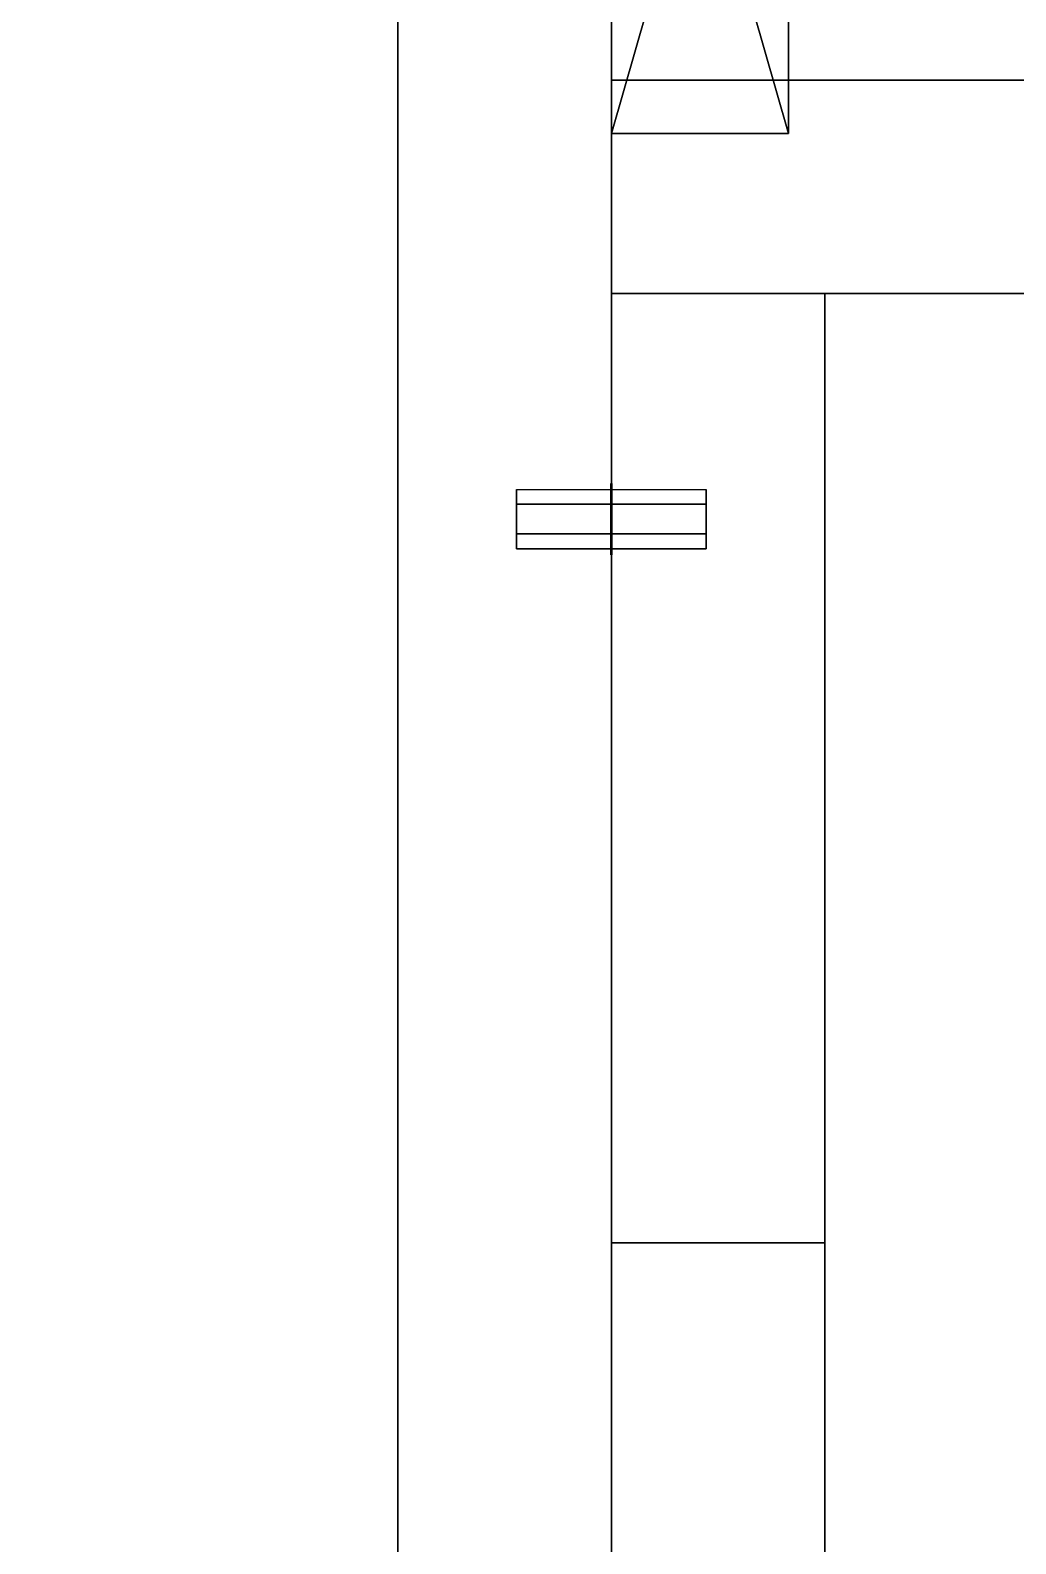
# Model space of a CAD drawing. Extents: x 0 to 2808, y -3840 to 0.
# Drawn here: x 943 to 1026.1, y -3293.3 to -3165.8 of the extents above; entities that cross this region are included whole.
import ezdxf

# ---------------------------------------------------------------- set-up
doc = ezdxf.new("R2010")
doc.units = 0
for name, color, linetype in [('LAYER0', 7, 'CONTINUOUS'), ('LAYER1', 7, 'CONTINUOUS'), ('LAYER10', 253, 'CONTINUOUS'), ('LAYER12', 253, 'CONTINUOUS'), ('LAYER14', 253, 'CONTINUOUS'), ('LAYER16', 253, 'CONTINUOUS'), ('LAYER167', 7, 'CONTINUOUS'), ('LAYER170', 254, 'CONTINUOUS'), ('LAYER172', 7, 'CONTINUOUS'), ('LAYER175', 254, 'CONTINUOUS'), ('LAYER18', 253, 'CONTINUOUS'), ('LAYER33', 9, 'CONTINUOUS'), ('LAYER34', 7, 'CONTINUOUS'), ('LAYER35', 7, 'CONTINUOUS'), ('LAYER39', 7, 'CONTINUOUS'), ('LAYER4', 9, 'CONTINUOUS'), ('LAYER40', 7, 'CONTINUOUS'), ('LAYER5', 7, 'CONTINUOUS'), ('LAYER8', 7, 'CONTINUOUS')]:
    doc.layers.add(name, color=color, linetype=linetype)

msp = doc.modelspace()

# ---------------------------------------------------------------- linework, layer by layer
at = {"layer": 'LAYER0', "invisible_edges": 1}
for points in [[(2790, 0), (0, -3840), (0, 0), (2790, 0)], [(2790, -3840, 5), (0, 0, 5), (0, -3840, 5), (2790, -3840, 5)], [(0, 0, 5), (2790, -3840, 5), (2790, 0, 5), (0, 0, 5)], [(0, -3840), (2790, 0), (2790, -3840), (0, -3840)]]:
    msp.add_3dface(points, dxfattribs=at)
at = {"layer": 'LAYER10'}
for points in [[(991.9999, -3122.5, 181.2174), (1006.921, -3122.5, 181.2174), (991.9999, -3174.5, 181.2174), (991.9999, -3122.5, 181.2174)], [(991.9999, -3174.5, 181.2174), (1006.921, -3122.5, 181.2174), (1006.921, -3174.5, 181.2174), (991.9999, -3174.5, 181.2174)], [(991.9999, -3174.5, 194.7826), (1006.921, -3174.5, 194.7826), (991.9999, -3122.5, 194.7826), (991.9999, -3174.5, 194.7826)], [(991.9999, -3122.5, 194.7826), (1006.921, -3174.5, 194.7826), (1006.921, -3122.5, 194.7826), (991.9999, -3122.5, 194.7826)], [(1006.921, -3122.5, 181.2174), (1006.921, -3122.5, 194.7826), (1006.921, -3174.5, 181.2174), (1006.921, -3122.5, 181.2174)], [(1006.921, -3174.5, 181.2174), (1006.921, -3122.5, 194.7826), (1006.921, -3174.5, 194.7826), (1006.921, -3174.5, 181.2174)], [(991.9999, -3174.5, 181.2174), (1006.921, -3174.5, 181.2174), (991.9999, -3174.5, 194.7826), (991.9999, -3174.5, 181.2174)], [(991.9999, -3174.5, 194.7826), (1006.921, -3174.5, 181.2174), (1006.921, -3174.5, 194.7826), (991.9999, -3174.5, 194.7826)]]:
    msp.add_3dface(points, dxfattribs=at)
at = {"layer": 'LAYER12'}
for points in [[(991.9999, -3122.5, 757.2174), (1006.921, -3122.5, 757.2174), (991.9999, -3174.5, 757.2174), (991.9999, -3122.5, 757.2174)], [(991.9999, -3174.5, 757.2174), (1006.921, -3122.5, 757.2174), (1006.921, -3174.5, 757.2174), (991.9999, -3174.5, 757.2174)], [(991.9999, -3174.5, 770.7826), (1006.921, -3174.5, 770.7826), (991.9999, -3122.5, 770.7826), (991.9999, -3174.5, 770.7826)], [(991.9999, -3122.5, 770.7826), (1006.921, -3174.5, 770.7826), (1006.921, -3122.5, 770.7826), (991.9999, -3122.5, 770.7826)], [(1006.921, -3122.5, 757.2174), (1006.921, -3122.5, 770.7826), (1006.921, -3174.5, 757.2174), (1006.921, -3122.5, 757.2174)], [(1006.921, -3174.5, 757.2174), (1006.921, -3122.5, 770.7826), (1006.921, -3174.5, 770.7826), (1006.921, -3174.5, 757.2174)], [(991.9999, -3174.5, 757.2174), (1006.921, -3174.5, 757.2174), (991.9999, -3174.5, 770.7826), (991.9999, -3174.5, 757.2174)], [(991.9999, -3174.5, 770.7826), (1006.921, -3174.5, 757.2174), (1006.921, -3174.5, 770.7826), (991.9999, -3174.5, 770.7826)]]:
    msp.add_3dface(points, dxfattribs=at)
at = {"layer": 'LAYER14'}
for points in [[(991.9999, -3122.5, 1333.217), (1006.921, -3122.5, 1333.217), (991.9999, -3174.5, 1333.217), (991.9999, -3122.5, 1333.217)], [(991.9999, -3174.5, 1333.217), (1006.921, -3122.5, 1333.217), (1006.921, -3174.5, 1333.217), (991.9999, -3174.5, 1333.217)], [(991.9999, -3174.5, 1346.783), (1006.921, -3174.5, 1346.783), (991.9999, -3122.5, 1346.783), (991.9999, -3174.5, 1346.783)], [(991.9999, -3122.5, 1346.783), (1006.921, -3174.5, 1346.783), (1006.921, -3122.5, 1346.783), (991.9999, -3122.5, 1346.783)], [(1006.921, -3122.5, 1333.217), (1006.921, -3122.5, 1346.783), (1006.921, -3174.5, 1333.217), (1006.921, -3122.5, 1333.217)], [(1006.921, -3174.5, 1333.217), (1006.921, -3122.5, 1346.783), (1006.921, -3174.5, 1346.783), (1006.921, -3174.5, 1333.217)], [(991.9999, -3174.5, 1333.217), (1006.921, -3174.5, 1333.217), (991.9999, -3174.5, 1346.783), (991.9999, -3174.5, 1333.217)], [(991.9999, -3174.5, 1346.783), (1006.921, -3174.5, 1333.217), (1006.921, -3174.5, 1346.783), (991.9999, -3174.5, 1346.783)]]:
    msp.add_3dface(points, dxfattribs=at)
at = {"layer": 'LAYER16'}
for points in [[(991.9999, -3122.5, 1909.217), (1006.921, -3122.5, 1909.217), (991.9999, -3174.5, 1909.217), (991.9999, -3122.5, 1909.217)], [(991.9999, -3174.5, 1909.217), (1006.921, -3122.5, 1909.217), (1006.921, -3174.5, 1909.217), (991.9999, -3174.5, 1909.217)], [(991.9999, -3174.5, 1922.783), (1006.921, -3174.5, 1922.783), (991.9999, -3122.5, 1922.783), (991.9999, -3174.5, 1922.783)], [(991.9999, -3122.5, 1922.783), (1006.921, -3174.5, 1922.783), (1006.921, -3122.5, 1922.783), (991.9999, -3122.5, 1922.783)], [(1006.921, -3122.5, 1909.217), (1006.921, -3122.5, 1922.783), (1006.921, -3174.5, 1909.217), (1006.921, -3122.5, 1909.217)], [(1006.921, -3174.5, 1909.217), (1006.921, -3122.5, 1922.783), (1006.921, -3174.5, 1922.783), (1006.921, -3174.5, 1909.217)], [(991.9999, -3174.5, 1909.217), (1006.921, -3174.5, 1909.217), (991.9999, -3174.5, 1922.783), (991.9999, -3174.5, 1909.217)], [(991.9999, -3174.5, 1922.783), (1006.921, -3174.5, 1909.217), (1006.921, -3174.5, 1922.783), (991.9999, -3174.5, 1922.783)]]:
    msp.add_3dface(points, dxfattribs=at)
at = {"layer": 'LAYER167', "invisible_edges": 1}
for points in [[(992, -3665.4, 1375.667), (1656, -3170, 1375.667), (1656, -3665.4, 1375.667), (992, -3665.4, 1375.667)], [(1656, -3170, 1375.667), (992, -3665.4, 1375.667), (992, -3170, 1375.667), (1656, -3170, 1375.667)], [(992, -3170, 1393.667), (1656, -3170, 1375.667), (992, -3170, 1375.667), (992, -3170, 1393.667)], [(1656, -3170, 1375.667), (992, -3170, 1393.667), (1656, -3170, 1393.667), (1656, -3170, 1375.667)], [(992, -3665.4, 1375.667), (992, -3170, 1393.667), (992, -3170, 1375.667), (992, -3665.4, 1375.667)], [(992, -3170, 1393.667), (992, -3665.4, 1375.667), (992, -3665.4, 1393.667), (992, -3170, 1393.667)], [(992, -3170, 1393.667), (1656, -3665.4, 1393.667), (1656, -3170, 1393.667), (992, -3170, 1393.667)], [(1656, -3665.4, 1393.667), (992, -3170, 1393.667), (992, -3665.4, 1393.667), (1656, -3665.4, 1393.667)]]:
    msp.add_3dface(points, dxfattribs=at)
at = {"layer": 'LAYER170'}
for points in [[(983.9999, -3204.5, 1373.167), (983.9999, -3209.5, 1373.167), (983.9999, -3208.25, 1375.332), (983.9999, -3205.75, 1375.332)], [(983.9999, -3204.5, 1373.167), (983.9999, -3205.75, 1371.002), (983.9999, -3208.25, 1371.002), (983.9999, -3209.5, 1373.167)], [(991.9498, -3210, 1373.167), (991.9498, -3204, 1373.167), (991.9498, -3205.5, 1375.765), (991.9498, -3208.5, 1375.765)], [(991.9498, -3210, 1373.167), (991.9498, -3204, 1373.167), (991.9498, -3205.5, 1370.569), (991.9498, -3208.5, 1370.569)], [(992.0499, -3210, 1373.167), (992.0499, -3204, 1373.167), (992.0499, -3205.5, 1375.765), (992.0499, -3208.5, 1375.765)], [(992.0499, -3210, 1373.167), (992.0499, -3204, 1373.167), (992.0499, -3205.5, 1370.569), (992.0499, -3208.5, 1370.569)], [(999.9999, -3204.5, 1373.167), (999.9999, -3209.5, 1373.167), (999.9999, -3208.25, 1375.332), (999.9999, -3205.75, 1375.332)], [(999.9999, -3204.5, 1373.167), (999.9999, -3205.75, 1371.002), (999.9999, -3208.25, 1371.002), (999.9999, -3209.5, 1373.167)]]:
    msp.add_3dface(points, dxfattribs=at)
at = {"layer": 'LAYER172', "invisible_edges": 1}
for points in [[(992, -3665.4, 1748.334), (1656, -3170, 1748.334), (1656, -3665.4, 1748.334), (992, -3665.4, 1748.334)], [(1656, -3170, 1748.334), (992, -3665.4, 1748.334), (992, -3170, 1748.334), (1656, -3170, 1748.334)], [(992, -3170, 1766.334), (1656, -3170, 1748.334), (992, -3170, 1748.334), (992, -3170, 1766.334)], [(1656, -3170, 1748.334), (992, -3170, 1766.334), (1656, -3170, 1766.334), (1656, -3170, 1748.334)], [(992, -3665.4, 1748.334), (992, -3170, 1766.334), (992, -3170, 1748.334), (992, -3665.4, 1748.334)], [(992, -3170, 1766.334), (992, -3665.4, 1748.334), (992, -3665.4, 1766.334), (992, -3170, 1766.334)], [(992, -3170, 1766.334), (1656, -3665.4, 1766.334), (1656, -3170, 1766.334), (992, -3170, 1766.334)], [(1656, -3665.4, 1766.334), (992, -3170, 1766.334), (992, -3665.4, 1766.334), (1656, -3665.4, 1766.334)]]:
    msp.add_3dface(points, dxfattribs=at)
at = {"layer": 'LAYER175'}
for points in [[(983.9999, -3204.5, 1745.834), (983.9999, -3209.5, 1745.834), (983.9999, -3208.25, 1747.999), (983.9999, -3205.75, 1747.999)], [(983.9999, -3204.5, 1745.834), (983.9999, -3205.75, 1743.669), (983.9999, -3208.25, 1743.669), (983.9999, -3209.5, 1745.834)], [(991.9498, -3210, 1745.834), (991.9498, -3204, 1745.834), (991.9498, -3205.5, 1748.432), (991.9498, -3208.5, 1748.432)], [(991.9498, -3210, 1745.834), (991.9498, -3204, 1745.834), (991.9498, -3205.5, 1743.236), (991.9498, -3208.5, 1743.236)], [(992.0499, -3210, 1745.834), (992.0499, -3204, 1745.834), (992.0499, -3205.5, 1748.432), (992.0499, -3208.5, 1748.432)], [(992.0499, -3210, 1745.834), (992.0499, -3204, 1745.834), (992.0499, -3205.5, 1743.236), (992.0499, -3208.5, 1743.236)], [(999.9999, -3204.5, 1745.834), (999.9999, -3209.5, 1745.834), (999.9999, -3208.25, 1747.999), (999.9999, -3205.75, 1747.999)], [(999.9999, -3204.5, 1745.834), (999.9999, -3205.75, 1743.669), (999.9999, -3208.25, 1743.669), (999.9999, -3209.5, 1745.834)]]:
    msp.add_3dface(points, dxfattribs=at)
at = {"layer": 'LAYER18'}
for points in [[(991.9999, -3122.5, 2485.217), (1006.921, -3122.5, 2485.217), (991.9999, -3174.5, 2485.217), (991.9999, -3122.5, 2485.217)], [(991.9999, -3174.5, 2485.217), (1006.921, -3122.5, 2485.217), (1006.921, -3174.5, 2485.217), (991.9999, -3174.5, 2485.217)], [(991.9999, -3174.5, 2498.783), (1006.921, -3174.5, 2498.783), (991.9999, -3122.5, 2498.783), (991.9999, -3174.5, 2498.783)], [(991.9999, -3122.5, 2498.783), (1006.921, -3174.5, 2498.783), (1006.921, -3122.5, 2498.783), (991.9999, -3122.5, 2498.783)], [(1006.921, -3122.5, 2485.217), (1006.921, -3122.5, 2498.783), (1006.921, -3174.5, 2485.217), (1006.921, -3122.5, 2485.217)], [(1006.921, -3174.5, 2485.217), (1006.921, -3122.5, 2498.783), (1006.921, -3174.5, 2498.783), (1006.921, -3174.5, 2485.217)], [(991.9999, -3174.5, 2485.217), (1006.921, -3174.5, 2485.217), (991.9999, -3174.5, 2498.783), (991.9999, -3174.5, 2485.217)], [(991.9999, -3174.5, 2498.783), (1006.921, -3174.5, 2485.217), (1006.921, -3174.5, 2498.783), (991.9999, -3174.5, 2498.783)]]:
    msp.add_3dface(points, dxfattribs=at)
at = {"layer": 'LAYER33'}
for points, invisible_edges in [([(973.9999, -3110, 2595), (991.9999, -3127.71, 2595), (973.9999, -3690, 2595), (973.9999, -3110, 2595)], 3), ([(973.9999, -3690, 2595), (973.9999, -3110, 2670), (973.9999, -3110, 2595), (973.9999, -3690, 2595)], 1), ([(973.9999, -3110, 2670), (973.9999, -3690, 2595), (973.9999, -3690, 2670), (973.9999, -3110, 2670)], 1), ([(991.9999, -3127.71, 2670), (973.9999, -3110, 2670), (991.9999, -3690, 2670), (991.9999, -3127.71, 2670)], 3), ([(991.9999, -3690, 2670), (973.9999, -3110, 2670), (973.9999, -3690, 2670), (991.9999, -3690, 2670)], 1), ([(973.9999, -3690, 2595), (991.9999, -3127.71, 2595), (991.9999, -3690, 2595), (973.9999, -3690, 2595)], 1), ([(991.9999, -3690, 2670), (991.9999, -3127.71, 2595), (991.9999, -3127.71, 2670), (991.9999, -3690, 2670)], 1), ([(991.9999, -3127.71, 2595), (991.9999, -3690, 2670), (991.9999, -3690, 2595), (991.9999, -3127.71, 2595)], 1)]:
    msp.add_3dface(points, dxfattribs=dict(at, invisible_edges=invisible_edges))
at = {"layer": 'LAYER34', "invisible_edges": 1}
for points in [[(1656, -3665.4, 2139), (991.9999, -3170, 2139), (991.9999, -3665.4, 2139), (1656, -3665.4, 2139)], [(991.9999, -3170, 2139), (1656, -3665.4, 2139), (1656, -3170, 2139), (991.9999, -3170, 2139)], [(991.9999, -3665.4, 2121), (991.9999, -3170, 2139), (991.9999, -3170, 2121), (991.9999, -3665.4, 2121)], [(991.9999, -3170, 2139), (991.9999, -3665.4, 2121), (991.9999, -3665.4, 2139), (991.9999, -3170, 2139)], [(1656, -3170, 2121), (991.9999, -3170, 2139), (1656, -3170, 2139), (1656, -3170, 2121)], [(991.9999, -3170, 2139), (1656, -3170, 2121), (991.9999, -3170, 2121), (991.9999, -3170, 2139)], [(1656, -3170, 2121), (991.9999, -3665.4, 2121), (991.9999, -3170, 2121), (1656, -3170, 2121)], [(991.9999, -3665.4, 2121), (1656, -3170, 2121), (1656, -3665.4, 2121), (991.9999, -3665.4, 2121)]]:
    msp.add_3dface(points, dxfattribs=at)
at = {"layer": 'LAYER35', "invisible_edges": 1}
for points in [[(1656, -3665.4, 1021), (991.9999, -3170, 1021), (991.9999, -3665.4, 1021), (1656, -3665.4, 1021)], [(991.9999, -3170, 1021), (1656, -3665.4, 1021), (1656, -3170, 1021), (991.9999, -3170, 1021)], [(991.9999, -3665.4, 1003), (991.9999, -3170, 1021), (991.9999, -3170, 1003), (991.9999, -3665.4, 1003)], [(991.9999, -3170, 1021), (991.9999, -3665.4, 1003), (991.9999, -3665.4, 1021), (991.9999, -3170, 1021)], [(1656, -3170, 1003), (991.9999, -3170, 1021), (1656, -3170, 1021), (1656, -3170, 1003)], [(991.9999, -3170, 1021), (1656, -3170, 1003), (991.9999, -3170, 1003), (991.9999, -3170, 1021)], [(1656, -3170, 1003), (991.9999, -3665.4, 1003), (991.9999, -3170, 1003), (1656, -3170, 1003)], [(991.9999, -3665.4, 1003), (1656, -3170, 1003), (1656, -3665.4, 1003), (991.9999, -3665.4, 1003)]]:
    msp.add_3dface(points, dxfattribs=at)
at = {"layer": 'LAYER39', "invisible_edges": 1}
for points in [[(1010, -3638, 1003), (1010, -3188, 103), (1010, -3638, 103), (1010, -3638, 1003)], [(1010, -3188, 103), (1010, -3638, 1003), (1010, -3188, 1003), (1010, -3188, 103)], [(1028, -3638, 103), (1010, -3188, 103), (1028, -3188, 103), (1028, -3638, 103)], [(1010, -3188, 103), (1028, -3638, 103), (1010, -3638, 103), (1010, -3188, 103)], [(1028, -3188, 1003), (1010, -3188, 103), (1010, -3188, 1003), (1028, -3188, 1003)], [(1010, -3188, 103), (1028, -3188, 1003), (1028, -3188, 103), (1010, -3188, 103)], [(1010, -3638, 1003), (1028, -3188, 1003), (1010, -3188, 1003), (1010, -3638, 1003)], [(1028, -3188, 1003), (1010, -3638, 1003), (1028, -3638, 1003), (1028, -3188, 1003)]]:
    msp.add_3dface(points, dxfattribs=at)
at = {"layer": 'LAYER4', "invisible_edges": 1}
for points in [[(991.9999, -3690, 5), (973.9999, -3110, 5), (991.9999, -3110, 5), (991.9999, -3690, 5)], [(973.9999, -3110, 5), (991.9999, -3690, 5), (973.9999, -3690, 5), (973.9999, -3110, 5)], [(973.9999, -3690, 2595), (991.9999, -3110, 2595), (973.9999, -3110, 2595), (973.9999, -3690, 2595)], [(991.9999, -3110, 2595), (973.9999, -3690, 2595), (991.9999, -3690, 2595), (991.9999, -3110, 2595)], [(973.9999, -3110, 5), (973.9999, -3690, 2595), (973.9999, -3110, 2595), (973.9999, -3110, 5)], [(973.9999, -3690, 2595), (973.9999, -3110, 5), (973.9999, -3690, 5), (973.9999, -3690, 2595)], [(991.9999, -3690, 5), (991.9999, -3110, 2595), (991.9999, -3690, 2595), (991.9999, -3690, 5)], [(991.9999, -3110, 2595), (991.9999, -3690, 5), (991.9999, -3110, 5), (991.9999, -3110, 2595)]]:
    msp.add_3dface(points, dxfattribs=at)
at = {"layer": 'LAYER40', "invisible_edges": 1}
for points in [[(991.9999, -3268, 1003), (991.9999, -3188, 103), (991.9999, -3268, 103), (991.9999, -3268, 1003)], [(991.9999, -3188, 103), (991.9999, -3268, 1003), (991.9999, -3188, 1003), (991.9999, -3188, 103)], [(1010, -3268, 103), (991.9999, -3188, 103), (1010, -3188, 103), (1010, -3268, 103)], [(991.9999, -3188, 103), (1010, -3268, 103), (991.9999, -3268, 103), (991.9999, -3188, 103)], [(1010, -3188, 1003), (991.9999, -3188, 103), (991.9999, -3188, 1003), (1010, -3188, 1003)], [(991.9999, -3188, 103), (1010, -3188, 1003), (1010, -3188, 103), (991.9999, -3188, 103)], [(991.9999, -3268, 1003), (1010, -3188, 1003), (991.9999, -3188, 1003), (991.9999, -3268, 1003)], [(1010, -3188, 1003), (991.9999, -3268, 1003), (1010, -3268, 1003), (1010, -3188, 1003)], [(1010, -3188, 1003), (1010, -3268, 103), (1010, -3188, 103), (1010, -3188, 1003)], [(1010, -3268, 103), (1010, -3188, 1003), (1010, -3268, 1003), (1010, -3268, 103)], [(1010, -3268, 103), (991.9999, -3268, 1003), (991.9999, -3268, 103), (1010, -3268, 103)], [(991.9999, -3268, 1003), (1010, -3268, 103), (1010, -3268, 1003), (991.9999, -3268, 1003)]]:
    msp.add_3dface(points, dxfattribs=at)
at = {"layer": 'LAYER5', "invisible_edges": 1}
for points in [[(992, -3690, 85), (1656, -3110, 85), (1656, -3690, 85), (992, -3690, 85)], [(1656, -3110, 85), (992, -3690, 85), (992, -3110, 85), (1656, -3110, 85)], [(992, -3690, 85), (992, -3110, 103), (992, -3110, 85), (992, -3690, 85)], [(992, -3110, 103), (992, -3690, 85), (992, -3690, 103), (992, -3110, 103)], [(992, -3110, 103), (1656, -3690, 103), (1656, -3110, 103), (992, -3110, 103)], [(1656, -3690, 103), (992, -3110, 103), (992, -3690, 103), (1656, -3690, 103)]]:
    msp.add_3dface(points, dxfattribs=at)
at = {"layer": 'LAYER8', "invisible_edges": 1}
for points in [[(1656, -3690, 2594), (992, -3110, 2594), (992, -3690, 2594), (1656, -3690, 2594)], [(992, -3110, 2594), (1656, -3690, 2594), (1656, -3110, 2594), (992, -3110, 2594)], [(992, -3690, 2576), (992, -3110, 2594), (992, -3110, 2576), (992, -3690, 2576)], [(992, -3110, 2594), (992, -3690, 2576), (992, -3690, 2594), (992, -3110, 2594)], [(1656, -3110, 2576), (992, -3690, 2576), (992, -3110, 2576), (1656, -3110, 2576)], [(992, -3690, 2576), (1656, -3110, 2576), (1656, -3690, 2576), (992, -3690, 2576)]]:
    msp.add_3dface(points, dxfattribs=at)

# ---------------------------------------------------------------- meshes
at = {"layer": 'LAYER1'}
mesh = msp.add_polymesh((5, 2), dxfattribs=at)
for k, corner in enumerate([(2640, -3690, 2670), (2640, -150.0002, 2670), (150, -3690, 2670), (2640, -3690, 2670), (150, -150.0002, 2670), (150, -3690, 2670), (2640, -150.0002, 2670), (150, -150.0002, 2670), (2790, 0, 2670), (0, 0, 2670)]):
    mesh.set_mesh_vertex(divmod(k, 2), corner)
at = {"layer": 'LAYER170'}
mesh = msp.add_polymesh((2, 6), dxfattribs=dict(at, n_close=True))
for k, corner in enumerate([(999.9999, -3204.5, 1373.167), (999.9999, -3205.75, 1375.332), (999.9999, -3208.25, 1375.332), (999.9999, -3209.5, 1373.167), (999.9999, -3208.25, 1371.002), (999.9999, -3205.75, 1371.002), (983.9999, -3204.5, 1373.167), (983.9999, -3205.75, 1375.332), (983.9999, -3208.25, 1375.332), (983.9999, -3209.5, 1373.167), (983.9999, -3208.25, 1371.002), (983.9999, -3205.75, 1371.002)]):
    mesh.set_mesh_vertex(divmod(k, 6), corner)
mesh = msp.add_polymesh((2, 6), dxfattribs=dict(at, n_close=True))
for k, corner in enumerate([(992.0499, -3204, 1373.167), (992.0499, -3205.5, 1375.765), (992.0499, -3208.5, 1375.765), (992.0499, -3210, 1373.167), (992.0499, -3208.5, 1370.569), (992.0499, -3205.5, 1370.569), (991.9498, -3204, 1373.167), (991.9498, -3205.5, 1375.765), (991.9498, -3208.5, 1375.765), (991.9498, -3210, 1373.167), (991.9498, -3208.5, 1370.569), (991.9498, -3205.5, 1370.569)]):
    mesh.set_mesh_vertex(divmod(k, 6), corner)
at = {"layer": 'LAYER175'}
mesh = msp.add_polymesh((2, 6), dxfattribs=dict(at, n_close=True))
for k, corner in enumerate([(999.9999, -3204.5, 1745.834), (999.9999, -3205.75, 1747.999), (999.9999, -3208.25, 1747.999), (999.9999, -3209.5, 1745.834), (999.9999, -3208.25, 1743.669), (999.9999, -3205.75, 1743.669), (983.9999, -3204.5, 1745.834), (983.9999, -3205.75, 1747.999), (983.9999, -3208.25, 1747.999), (983.9999, -3209.5, 1745.834), (983.9999, -3208.25, 1743.669), (983.9999, -3205.75, 1743.669)]):
    mesh.set_mesh_vertex(divmod(k, 6), corner)
mesh = msp.add_polymesh((2, 6), dxfattribs=dict(at, n_close=True))
for k, corner in enumerate([(992.0499, -3204, 1745.834), (992.0499, -3205.5, 1748.432), (992.0499, -3208.5, 1748.432), (992.0499, -3210, 1745.834), (992.0499, -3208.5, 1743.236), (992.0499, -3205.5, 1743.236), (991.9498, -3204, 1745.834), (991.9498, -3205.5, 1748.432), (991.9498, -3208.5, 1748.432), (991.9498, -3210, 1745.834), (991.9498, -3208.5, 1743.236), (991.9498, -3205.5, 1743.236)]):
    mesh.set_mesh_vertex(divmod(k, 6), corner)

doc.saveas('drawing.dxf')
